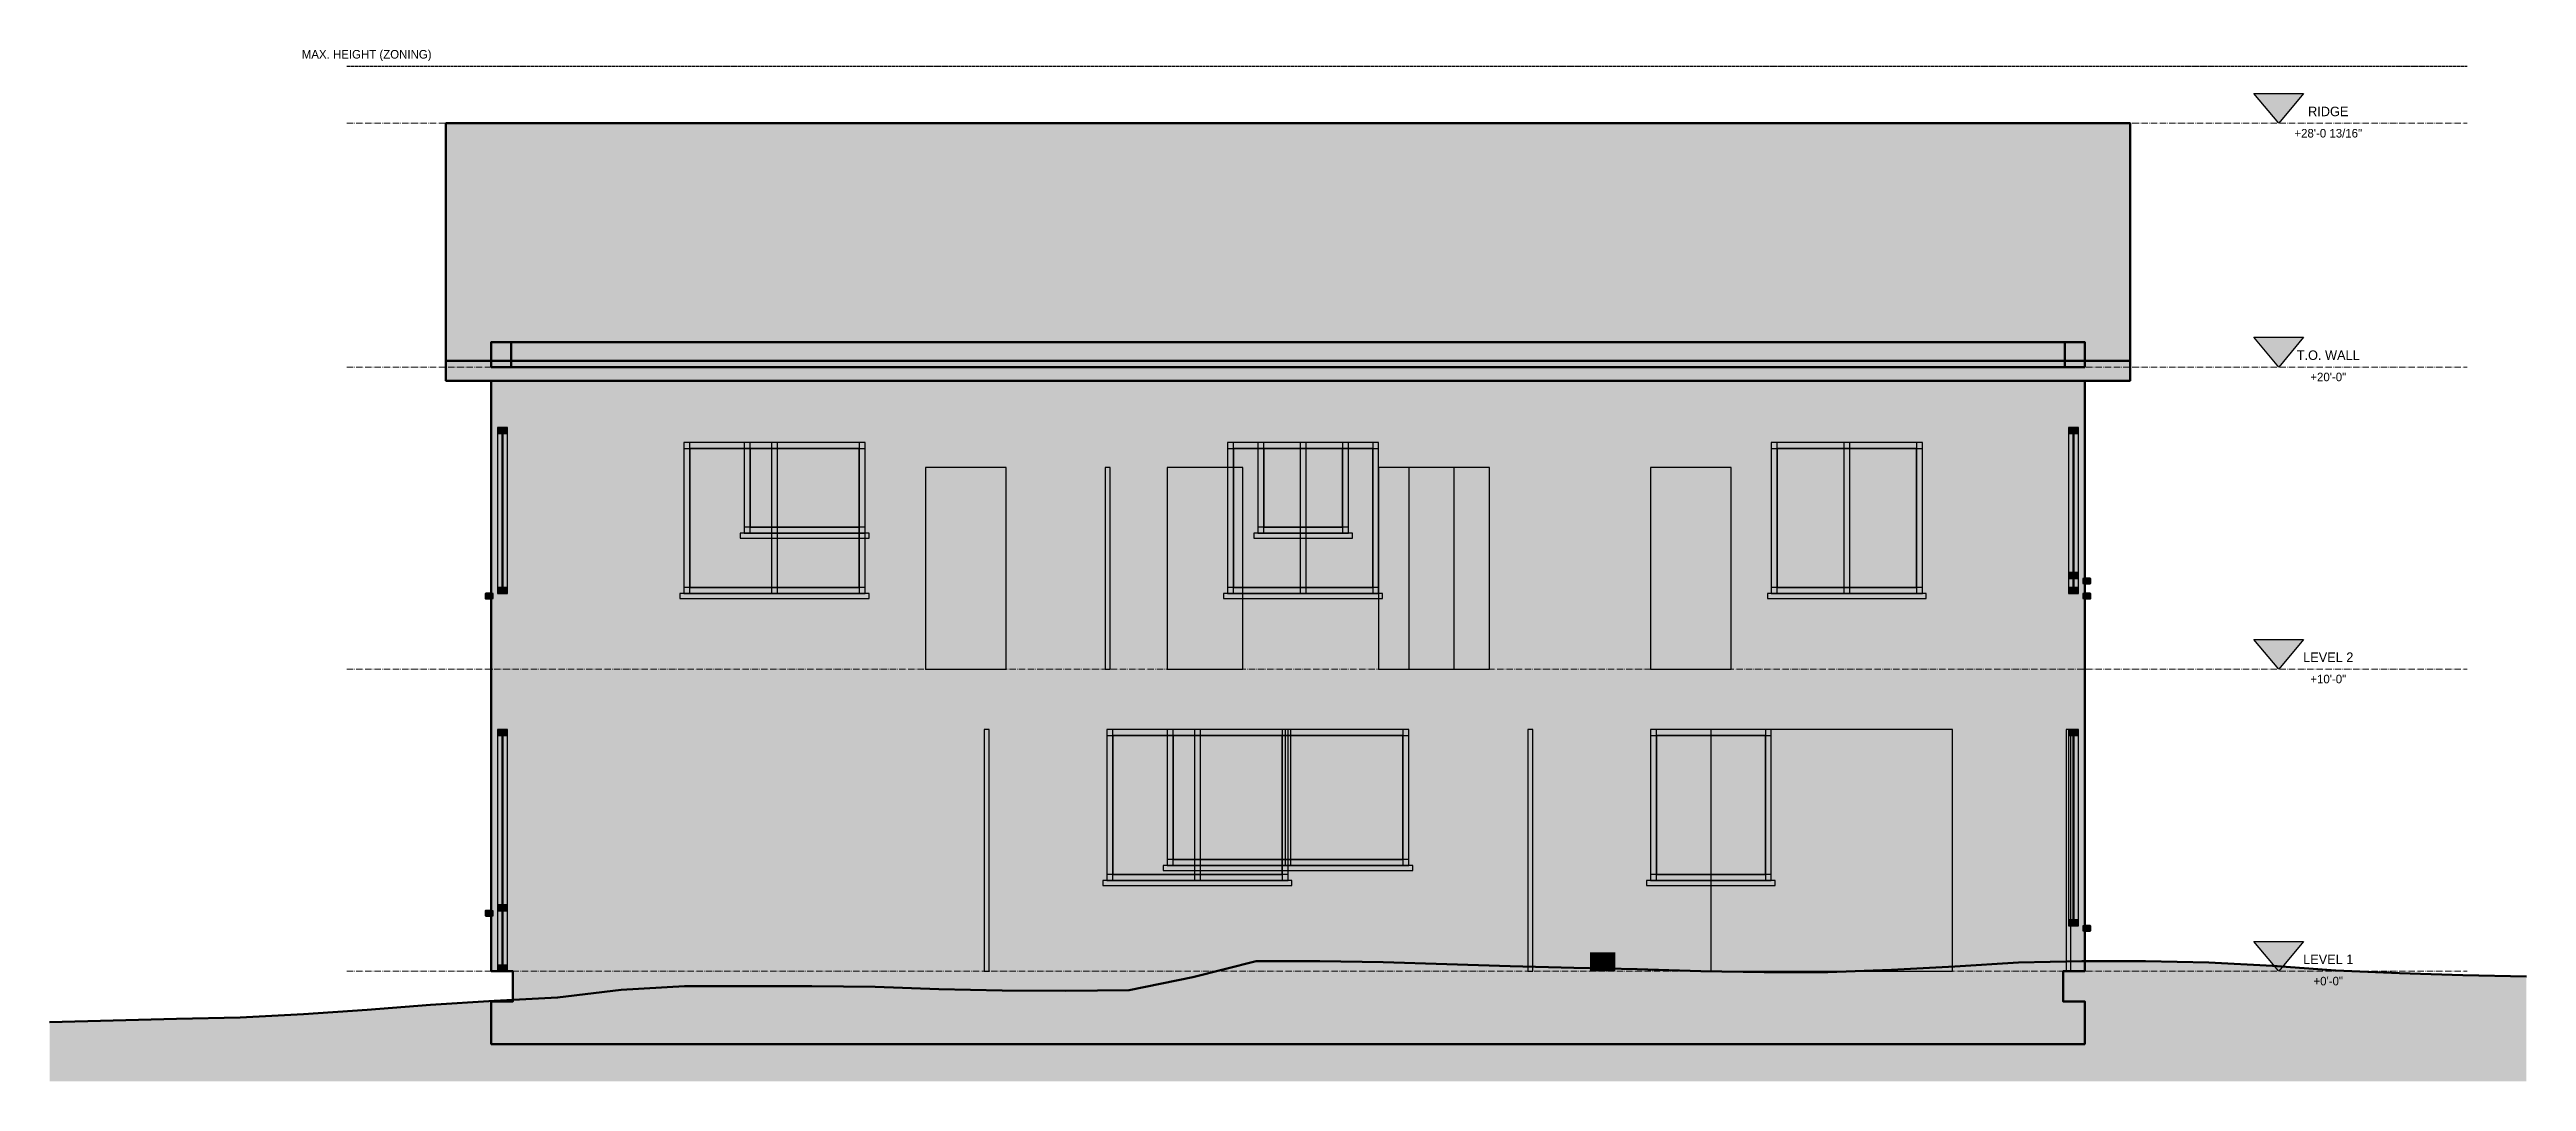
# Model space of a CAD drawing. Header units: inches. Extents: x -492 to 492, y -43 to 367.
import ezdxf
from ezdxf.enums import TextEntityAlignment as Align

# ---------------------------------------------------------------- set-up
doc = ezdxf.new("R2010")
doc.units = ezdxf.units.IN
doc.header["$MEASUREMENT"] = 0
doc.linetypes.add('DASHDOT', pattern=[3.556, 2.54, -0.508, 0, -0.508])
doc.linetypes.add('DASHED', pattern=[1.524, 1.27, -0.254])
for name, color, linetype, lineweight in [('A-ANNO-LEVL', 1, 'DASHDOT', 18), ('A-ANNO-SYMB', 7, 'CONTINUOUS', 25), ('A-ANNO-TEXT', 7, 'CONTINUOUS', 25), ('A-ELEV-FILL', 9, 'CONTINUOUS', 0), ('A-ELEV-OTLN', 7, 'CONTINUOUS', 70), ('A-GLAZ', 4, 'CONTINUOUS', 25), ('A-ROOF', 6, 'CONTINUOUS', 50), ('C-PROP-SBCK', 1, 'DASHED', 25), ('G-GRND', 7, 'CONTINUOUS', 100), ('G-GRND-PATT', 34, 'CONTINUOUS', 0)]:
    doc.layers.add(name, color=color, linetype=linetype, lineweight=lineweight)

msp = doc.modelspace()

# ---------------------------------------------------------------- hatches: boundary and pattern name
at = {"layer": 'A-ANNO-SYMB'}
for points in [[(393.56, 337.29), (383.71, 349.1), (403.4, 349.1)], [(393.56, 240.45), (383.71, 252.27), (403.4, 252.27)], [(393.56, 120.45), (383.71, 132.27), (403.4, 132.27)], [(393.56, 0.45), (383.71, 12.27), (403.4, 12.27)]]:
    msp.add_hatch(color=256, dxfattribs=at).paths.add_polyline_path(points)
at = {"layer": 'A-ELEV-FILL'}
for points in [[(-316.5, 120.45), (-307.5, 120.45), (-307.5, 240.45), (-316.5, 240.45)], [(-316.5, 216.45), (-307.5, 216.45), (-307.5, 240.45), (-316.5, 240.45)], [(-316.5, 120.45), (-307.5, 120.45), (-307.5, 240.45), (-316.5, 240.45)], [(-316.5, 120.45), (-240, 120.45), (-240, 240.45), (-316.5, 240.45)], [(-312, 120.45), (-144, 120.45), (-144, 240.45), (-312, 240.45)], [(-307.5, 120.45), (-216, 120.45), (-216, 240.45), (-307.5, 240.45)], [(-240, 210.45), (-168, 210.45), (-168, 240.45), (-240, 240.45)], [(-216, 210.45), (-168, 210.45), (-168, 240.45), (-216, 240.45)], [(-168, 120.45), (-12, 120.45), (-12, 240.45), (-168, 240.45)], [(-168, 120.45), (-24, 120.45), (-24, 240.45), (-168, 240.45)], [(-144, 200.49), (-111.96, 200.49), (-111.96, 240.45), (-144, 240.45)], [(-111.96, 120.45), (-72, 120.45), (-72, 240.45), (-111.96, 240.45)], [(-74.25, 120.45), (-69.75, 120.45), (-69.75, 240.45), (-74.25, 240.45)], [(-74.25, 200.49), (-69.75, 200.49), (-69.75, 240.45), (-74.25, 240.45)], [(-74.25, 120.45), (-69.75, 120.45), (-69.75, 240.45), (-74.25, 240.45)], [(-72, 120.45), (-48, 120.45), (-48, 240.45), (-72, 240.45)], [(-72, 120.45), (48, 120.45), (48, 240.45), (-72, 240.45)], [(-48, 200.49), (-18, 200.49), (-18, 240.45), (-48, 240.45)], [(-24, 210.45), (36, 210.45), (36, 240.45), (-24, 240.45)], [(-18, 120.45), (36, 120.45), (36, 240.45), (-18, 240.45)], [(-12, 210.45), (24, 210.45), (24, 240.45), (-12, 240.45)], [(24, 120.45), (316.5, 120.45), (316.5, 240.45), (24, 240.45)], [(36, 200.49), (66, 200.49), (66, 240.45), (36, 240.45)], [(36, 120.45), (192, 120.45), (192, 240.45), (36, 240.45)], [(45.75, 120.45), (50.25, 120.45), (50.25, 240.45), (45.75, 240.45)], [(48, 200.49), (80.04, 200.49), (80.04, 240.45), (48, 240.45)], [(66, 120.45), (120, 120.45), (120, 240.45), (66, 240.45)], [(80.04, 120.45), (120, 120.45), (120, 240.45), (80.04, 240.45)], [(117.75, 120.45), (122.25, 120.45), (122.25, 240.45), (117.75, 240.45)], [(120, 120.45), (144, 120.45), (144, 240.45), (120, 240.45)], [(144, 200.49), (176.04, 200.49), (176.04, 240.45), (144, 240.45)], [(176.04, 120.45), (312, 120.45), (312, 240.45), (176.04, 240.45)], [(192, 210.45), (252, 210.45), (252, 240.45), (192, 240.45)], [(252, 120.45), (307.5, 120.45), (307.5, 240.45), (252, 240.45)], [(307.5, 120.45), (316.5, 120.45), (316.5, 240.45), (307.5, 240.45)], [(307.5, 216.45), (316.5, 216.45), (316.5, 240.45), (307.5, 240.45)], [(307.5, 120.45), (316.5, 120.45), (316.5, 240.45), (307.5, 240.45)], [(307.5, 216.45), (316.5, 216.45), (316.5, 240.45), (307.5, 240.45)], [(307.5, 120.45), (316.5, 120.45), (316.5, 240.45), (307.5, 240.45)], [(-216, 120.45), (-168, 120.45), (-168, 174.45), (-216, 174.45)], [(-12, 120.45), (24, 120.45), (24, 174.45), (-12, 174.45)], [(-316.5, 120.45), (-307.5, 120.45), (-307.5, 150.45), (-316.5, 150.45)], [(-240, 120.45), (-168, 120.45), (-168, 150.45), (-240, 150.45)], [(-24, 120.45), (36, 120.45), (36, 150.45), (-24, 150.45)], [(192, 120.45), (252, 120.45), (252, 150.45), (192, 150.45)], [(307.5, 120.45), (316.5, 120.45), (316.5, 156.45), (307.5, 156.45)], [(307.5, 120.45), (316.5, 120.45), (316.5, 150.45), (307.5, 150.45)], [(-316.5, 0.45), (-307.5, 0.45), (-307.5, 120.45), (-316.5, 120.45)], [(-316.5, 96.45), (-307.5, 96.45), (-307.5, 120.45), (-316.5, 120.45)], [(-316.5, 0.45), (-307.5, 0.45), (-307.5, 120.45), (-316.5, 120.45)], [(-316.5, 96.45), (-307.5, 96.45), (-307.5, 120.45), (-316.5, 120.45)], [(-316.5, 0.45), (-307.5, 0.45), (-307.5, 120.45), (-316.5, 120.45)], [(-316.5, 0.45), (-72, 0.45), (-72, 120.45), (-316.5, 120.45)], [(-307.89, 108.45), (118.03, 108.45), (118.03, 120.45), (-307.89, 120.45)], [(-307.5, 0.45), (-48, 0.45), (-48, 120.45), (-307.5, 120.45)], [(-122.25, 0.45), (-117.75, 0.45), (-117.75, 120.45), (-122.25, 120.45)], [(-122.25, 96.45), (-117.75, 96.45), (-117.75, 120.45), (-122.25, 120.45)], [(-122.25, 0.45), (-117.75, 0.45), (-117.75, 120.45), (-122.25, 120.45)], [(-72, 96.45), (0, 96.45), (0, 120.45), (-72, 120.45)], [(-48, 96.45), (48, 96.45), (48, 120.45), (-48, 120.45)], [(0, 0.45), (144, 0.45), (144, 120.45), (0, 120.45)], [(48, 0.45), (316.5, 0.45), (316.5, 120.45), (48, 120.45)], [(93.75, 0.45), (98.25, 0.45), (98.25, 120.45), (93.75, 120.45)], [(93.75, 96.45), (98.25, 96.45), (98.25, 120.45), (93.75, 120.45)], [(93.75, 0.45), (98.25, 0.45), (98.25, 120.45), (93.75, 120.45)], [(93.75, 96.45), (98.25, 96.45), (98.25, 120.45), (93.75, 120.45)], [(93.75, 0.45), (98.25, 0.45), (98.25, 120.45), (93.75, 120.45)], [(96, 0.45), (168, 0.45), (168, 120.45), (96, 120.45)], [(118.03, 108.45), (271.96, 108.45), (271.96, 120.45), (118.03, 120.45)], [(144, 96.45), (192, 96.45), (192, 120.45), (144, 120.45)], [(168, 96.45), (264, 96.45), (264, 120.45), (168, 120.45)], [(192, 0.45), (307.5, 0.45), (307.5, 120.45), (192, 120.45)], [(264, 0.45), (312, 0.45), (312, 120.45), (264, 120.45)], [(271.96, 108.45), (307.89, 108.45), (307.89, 120.45), (271.96, 120.45)], [(307.5, 0.45), (316.5, 0.45), (316.5, 120.45), (307.5, 120.45)], [(307.5, 96.45), (316.5, 96.45), (316.5, 120.45), (307.5, 120.45)], [(307.5, 0.45), (316.5, 0.45), (316.5, 120.45), (307.5, 120.45)], [(307.5, 96.45), (316.5, 96.45), (316.5, 120.45), (307.5, 120.45)], [(307.5, 0.45), (316.5, 0.45), (316.5, 120.45), (307.5, 120.45)], [(259.99, 0.45), (269.99, 0.45), (269.99, 112.95), (259.99, 112.95)], [(249.99, 0.45), (259.99, 0.45), (259.99, 105.45), (249.99, 105.45)], [(230, 0.45), (240, 0.45), (240, 90.45), (230, 90.45)], [(240, 0.45), (249.99, 0.45), (249.99, 97.95), (240, 97.95)], [(220, 0.45), (230, 0.45), (230, 82.95), (220, 82.95)], [(210, 0.45), (220, 0.45), (220, 75.45), (210, 75.45)], [(190, 0.45), (200, 0.45), (200, 60.45), (190, 60.45)], [(200, 0.45), (210, 0.45), (210, 67.95), (200, 67.95)], [(180, 0.45), (190, 0.45), (190, 52.95), (180, 52.95)], [(-48, 0.45), (48, 0.45), (48, 42.45), (-48, 42.45)], [(170, 0.45), (180, 0.45), (180, 45.45), (170, 45.45)], [(-72, 0.45), (0, 0.45), (0, 36.45), (-72, 36.45)], [(144, 0.45), (192, 0.45), (192, 36.45), (144, 36.45)], [(150, 0.45), (160, 0.45), (160, 30.45), (150, 30.45)], [(160, 0.45), (170, 0.45), (170, 37.95), (160, 37.95)], [(-316.5, 0.45), (-307.5, 0.45), (-307.5, 24.45), (-316.5, 24.45)], [(140, 0.45), (150, 0.45), (150, 22.95), (140, 22.95)], [(130, 0.45), (140, 0.45), (140, 15.45), (130, 15.45)], [(307.5, 0.45), (316.5, 0.45), (316.5, 18.45), (307.5, 18.45)], [(-307.89, -11.55), (307.89, -11.55), (307.89, 0.45), (-307.89, 0.45)], [(120, 0.45), (130, 0.45), (130, 7.95), (120, 7.95)], [(-316.5, -28.52), (316.5, -28.52), (316.5, -11.55), (-316.5, -11.55)]]:
    msp.add_hatch(color=256, dxfattribs=at).paths.add_polyline_path(points)
at = {"layer": 'A-GLAZ'}
for points in [[(-313.97, 150.45), (-310.03, 150.45), (-310.03, 216.45), (-313.97, 216.45)], [(-313.97, 150.45), (-310.03, 150.45), (-310.03, 216.45), (-313.97, 216.45)], [(-313.97, 214.09), (-310.03, 214.09), (-310.03, 216.45), (-313.97, 216.45)], [(-313.97, 150.45), (-310.03, 150.45), (-310.03, 216.45), (-313.97, 216.45)], [(-312.24, 152.82), (-311.76, 152.82), (-311.76, 214.09), (-312.24, 214.09)], [(-240, 208.09), (-168, 208.09), (-168, 210.45), (-240, 210.45)], [(-240, 150.45), (-237.64, 150.45), (-237.64, 210.45), (-240, 210.45)], [(-237.64, 152.82), (-170.36, 152.82), (-170.36, 208.09), (-237.64, 208.09)], [(-216, 208.09), (-168, 208.09), (-168, 210.45), (-216, 210.45)], [(-216, 174.45), (-213.64, 174.45), (-213.64, 210.45), (-216, 210.45)], [(-213.64, 176.82), (-170.36, 176.82), (-170.36, 208.09), (-213.64, 208.09)], [(-205.18, 150.45), (-202.82, 150.45), (-202.82, 210.45), (-205.18, 210.45)], [(-170.36, 174.45), (-168, 174.45), (-168, 210.45), (-170.36, 210.45)], [(-170.36, 150.45), (-168, 150.45), (-168, 210.45), (-170.36, 210.45)], [(-24, 208.09), (36, 208.09), (36, 210.45), (-24, 210.45)], [(-24, 150.45), (-21.64, 150.45), (-21.64, 210.45), (-24, 210.45)], [(-21.64, 152.82), (33.64, 152.82), (33.64, 208.09), (-21.64, 208.09)], [(-12, 208.09), (24, 208.09), (24, 210.45), (-12, 210.45)], [(-12, 174.45), (-9.64, 174.45), (-9.64, 210.45), (-12, 210.45)], [(-9.64, 176.82), (21.64, 176.82), (21.64, 208.09), (-9.64, 208.09)], [(4.82, 150.45), (7.18, 150.45), (7.18, 210.45), (4.82, 210.45)], [(21.64, 174.45), (24, 174.45), (24, 210.45), (21.64, 210.45)], [(33.64, 150.45), (36, 150.45), (36, 210.45), (33.64, 210.45)], [(192, 208.09), (252, 208.09), (252, 210.45), (192, 210.45)], [(192, 150.45), (194.36, 150.45), (194.36, 210.45), (192, 210.45)], [(194.36, 152.82), (249.64, 152.82), (249.64, 208.09), (194.36, 208.09)], [(220.82, 150.45), (223.18, 150.45), (223.18, 210.45), (220.82, 210.45)], [(249.64, 150.45), (252, 150.45), (252, 210.45), (249.64, 210.45)], [(310.03, 156.45), (313.97, 156.45), (313.97, 216.45), (310.03, 216.45)], [(310.03, 156.45), (313.97, 156.45), (313.97, 216.45), (310.03, 216.45)], [(310.03, 214.09), (313.97, 214.09), (313.97, 216.45), (310.03, 216.45)], [(310.03, 156.45), (313.97, 156.45), (313.97, 216.45), (310.03, 216.45)], [(310.03, 150.45), (313.97, 150.45), (313.97, 216.45), (310.03, 216.45)], [(310.03, 150.45), (313.97, 150.45), (313.97, 216.45), (310.03, 216.45)], [(310.03, 214.09), (313.97, 214.09), (313.97, 216.45), (310.03, 216.45)], [(310.03, 150.45), (313.97, 150.45), (313.97, 216.45), (310.03, 216.45)], [(311.76, 158.82), (312.24, 158.82), (312.24, 214.09), (311.76, 214.09)], [(311.76, 152.82), (312.24, 152.82), (312.24, 214.09), (311.76, 214.09)], [(-144, 120.45), (-111.96, 120.45), (-111.96, 200.49), (-144, 200.49)], [(-72.68, 120.45), (-70.71, 120.45), (-70.71, 200.49), (-72.68, 200.49)], [(-48, 120.45), (-18, 120.45), (-18, 200.49), (-48, 200.49)], [(36, 120.45), (66, 120.45), (66, 200.49), (36, 200.49)], [(48, 120.45), (80.04, 120.45), (80.04, 200.49), (48, 200.49)], [(144, 120.45), (176.04, 120.45), (176.04, 200.49), (144, 200.49)], [(-217.57, 172.49), (-166.43, 172.49), (-166.43, 174.45), (-217.57, 174.45)], [(-216, 174.45), (-168, 174.45), (-168, 176.82), (-216, 176.82)], [(-13.57, 172.49), (25.57, 172.49), (25.57, 174.45), (-13.57, 174.45)], [(-12, 174.45), (24, 174.45), (24, 176.82), (-12, 176.82)], [(310.03, 156.45), (313.97, 156.45), (313.97, 158.82), (310.03, 158.82)], [(-318.67, 148.49), (-315.71, 148.49), (-315.71, 150.45), (-318.67, 150.45)], [(-313.97, 150.45), (-310.03, 150.45), (-310.03, 152.82), (-313.97, 152.82)], [(-241.57, 148.49), (-166.43, 148.49), (-166.43, 150.45), (-241.57, 150.45)], [(-240, 150.45), (-168, 150.45), (-168, 152.82), (-240, 152.82)], [(-25.57, 148.49), (37.57, 148.49), (37.57, 150.45), (-25.57, 150.45)], [(-24, 150.45), (36, 150.45), (36, 152.82), (-24, 152.82)], [(190.43, 148.49), (253.57, 148.49), (253.57, 150.45), (190.43, 150.45)], [(192, 150.45), (252, 150.45), (252, 152.82), (192, 152.82)], [(310.03, 150.45), (313.97, 150.45), (313.97, 152.82), (310.03, 152.82)], [(315.71, 154.49), (318.67, 154.49), (318.67, 156.45), (315.71, 156.45)], [(315.71, 148.49), (318.67, 148.49), (318.67, 150.45), (315.71, 150.45)], [(-313.97, 0.45), (-310.03, 0.45), (-310.03, 96.45), (-313.97, 96.45)], [(-313.97, 0.45), (-310.03, 0.45), (-310.03, 96.45), (-313.97, 96.45)], [(-313.97, 0.45), (-310.03, 0.45), (-310.03, 96.45), (-313.97, 96.45)], [(-313.97, 94.09), (-310.03, 94.09), (-310.03, 96.45), (-313.97, 96.45)], [(-313.97, 0.45), (-310.03, 0.45), (-310.03, 96.45), (-313.97, 96.45)], [(-313.97, 24.45), (-310.03, 24.45), (-310.03, 96.45), (-313.97, 96.45)], [(-313.97, 24.45), (-310.03, 24.45), (-310.03, 96.45), (-313.97, 96.45)], [(-313.97, 94.09), (-310.03, 94.09), (-310.03, 96.45), (-313.97, 96.45)], [(-313.97, 24.45), (-310.03, 24.45), (-310.03, 96.45), (-313.97, 96.45)], [(-312.24, 2.82), (-311.76, 2.82), (-311.76, 94.09), (-312.24, 94.09)], [(-312.24, 26.82), (-311.76, 26.82), (-311.76, 94.09), (-312.24, 94.09)], [(-120.68, 0.45), (-118.71, 0.45), (-118.71, 96.45), (-120.68, 96.45)], [(-72, 94.09), (0, 94.09), (0, 96.45), (-72, 96.45)], [(-72, 36.45), (-69.64, 36.45), (-69.64, 96.45), (-72, 96.45)], [(-69.64, 38.82), (-2.36, 38.82), (-2.36, 94.09), (-69.64, 94.09)], [(-48, 94.09), (48, 94.09), (48, 96.45), (-48, 96.45)], [(-48, 42.45), (-45.64, 42.45), (-45.64, 96.45), (-48, 96.45)], [(-45.64, 44.82), (45.64, 44.82), (45.64, 94.09), (-45.64, 94.09)], [(-37.18, 36.45), (-34.82, 36.45), (-34.82, 96.45), (-37.18, 96.45)], [(-2.36, 36.45), (0, 36.45), (0, 96.45), (-2.36, 96.45)], [(-1.18, 42.45), (1.18, 42.45), (1.18, 96.45), (-1.18, 96.45)], [(45.64, 42.45), (48, 42.45), (48, 96.45), (45.64, 96.45)], [(95.32, 0.45), (97.29, 0.45), (97.29, 96.45), (95.32, 96.45)], [(95.32, 0.45), (97.29, 0.45), (97.29, 96.45), (95.32, 96.45)], [(144, 94.09), (192, 94.09), (192, 96.45), (144, 96.45)], [(144, 36.45), (146.36, 36.45), (146.36, 96.45), (144, 96.45)], [(146.36, 38.82), (189.64, 38.82), (189.64, 94.09), (146.36, 94.09)], [(168, 0.45), (264, 0.45), (264, 96.45), (168, 96.45)], [(189.64, 36.45), (192, 36.45), (192, 96.45), (189.64, 96.45)], [(309.07, 0.45), (311.04, 0.45), (311.04, 96.45), (309.07, 96.45)], [(310.03, 18.45), (313.97, 18.45), (313.97, 96.45), (310.03, 96.45)], [(310.03, 18.45), (313.97, 18.45), (313.97, 96.45), (310.03, 96.45)], [(310.03, 18.45), (313.97, 18.45), (313.97, 96.45), (310.03, 96.45)], [(310.03, 94.09), (313.97, 94.09), (313.97, 96.45), (310.03, 96.45)], [(310.03, 18.45), (313.97, 18.45), (313.97, 96.45), (310.03, 96.45)], [(311.76, 20.82), (312.24, 20.82), (312.24, 94.09), (311.76, 94.09)], [(-49.57, 40.49), (49.57, 40.49), (49.57, 42.45), (-49.57, 42.45)], [(-48, 42.45), (48, 42.45), (48, 44.82), (-48, 44.82)], [(-73.57, 34.49), (1.57, 34.49), (1.57, 36.45), (-73.57, 36.45)], [(-72, 36.45), (0, 36.45), (0, 38.82), (-72, 38.82)], [(142.43, 34.49), (193.57, 34.49), (193.57, 36.45), (142.43, 36.45)], [(144, 36.45), (192, 36.45), (192, 38.82), (144, 38.82)], [(-318.67, 22.49), (-315.71, 22.49), (-315.71, 24.45), (-318.67, 24.45)], [(-313.97, 24.45), (-310.03, 24.45), (-310.03, 26.82), (-313.97, 26.82)], [(310.03, 18.45), (313.97, 18.45), (313.97, 20.82), (310.03, 20.82)], [(315.71, 16.49), (318.67, 16.49), (318.67, 18.45), (315.71, 18.45)], [(-313.97, 0.45), (-310.03, 0.45), (-310.03, 2.82), (-313.97, 2.82)]]:
    msp.add_hatch(color=256, dxfattribs=at).paths.add_polyline_path(points)
at = {"layer": 'A-ROOF'}
for points in [[(-334.5, 242.91), (334.5, 242.91), (334.5, 337.29), (-334.5, 337.29)], [(-316.5, 240.45), (316.5, 240.45), (316.5, 250.41), (-316.5, 250.41)], [(-308.63, 240.45), (308.63, 240.45), (308.63, 250.41), (-308.63, 250.41)], [(-334.5, 235.04), (334.5, 235.04), (334.5, 242.91), (-334.5, 242.91)], [(-334.5, 235.04), (334.5, 235.04), (334.5, 242.91), (-334.5, 242.91)]]:
    msp.add_hatch(color=256, dxfattribs=at).paths.add_polyline_path(points)
at = {"layer": 'G-GRND-PATT'}
msp.add_hatch(color=256, dxfattribs=at).paths.add_polyline_path([(-491.98, -19.75), (-466.75, -19.12), (-441.52, -18.47), (-416.29, -17.97), (-391.06, -16.61), (-365.83, -14.89), (-340.6, -12.92), (-315.37, -11.39), (-290.14, -10.03), (-264.91, -7), (-239.68, -5.47), (-214.45, -5.47), (-189.22, -5.47), (-163.99, -5.82), (-138.76, -6.76), (-113.53, -7.22), (-88.3, -7.39), (-63.07, -7.04), (-37.84, -1.9), (-12.61, 4.41), (12.61, 4.41), (37.84, 3.98), (63.07, 3.22), (88.3, 2.46), (113.53, 1.79), (138.76, 1.21), (163.99, 0.49), (189.22, 0), (214.45, 0), (239.68, 0.95), (264.91, 2.26), (290.14, 3.85), (315.37, 4.41), (340.6, 4.37), (365.83, 3.86), (391.06, 2.62), (416.29, 0.73), (441.52, -0.28), (466.75, -1.08), (491.98, -1.61), (491.98, -43.37), (-491.98, -43.37), (-491.98, -19.75)])

# ---------------------------------------------------------------- linework, layer by layer
at = {"layer": 'A-ANNO-LEVL'}
for points in [[(-373.87, 337.29), (468.36, 337.29)], [(-373.87, 240.45), (468.36, 240.45)], [(-373.87, 120.45), (468.36, 120.45)], [(-373.87, 0.45), (468.36, 0.45)]]:
    msp.add_lwpolyline(points, dxfattribs=at)
at = {"layer": 'A-ANNO-SYMB'}
for points in [[(393.56, 337.29), (383.71, 349.1), (403.4, 349.1)], [(393.56, 240.45), (383.71, 252.27), (403.4, 252.27)], [(393.56, 120.45), (383.71, 132.27), (403.4, 132.27)], [(393.56, 0.45), (383.71, 12.27), (403.4, 12.27)]]:
    msp.add_lwpolyline(points, close=True, dxfattribs=at)
at = {"layer": 'A-ELEV-OTLN'}
msp.add_lwpolyline([(-316.5, 96.45), (-316.5, 120.45), (-316.5, 148.49), (-318.67, 148.49), (-318.67, 150.45), (-316.5, 150.45), (-316.5, 216.45), (-316.5, 235.04), (-334.5, 235.04), (-334.5, 242.91), (-334.5, 337.29), (334.5, 337.29), (334.5, 242.91), (334.5, 235.04), (316.5, 235.04), (316.5, 216.45), (316.5, 156.45), (318.67, 156.45), (318.67, 154.49), (316.5, 154.49), (316.5, 150.45), (318.67, 150.45), (318.67, 148.49), (316.5, 148.49), (316.5, 120.45), (316.5, 96.45), (316.5, 18.45), (318.67, 18.45), (318.67, 16.49), (316.5, 16.49), (316.5, 0.45), (312, 0.45), (311.04, 0.45), (309.07, 0.45), (307.89, 0.45), (307.89, -11.55), (316.5, -11.55), (316.5, -28.52), (-316.5, -28.52), (-316.5, -11.55), (-307.89, -11.55), (-307.89, 0.45), (-310.03, 0.45), (-313.97, 0.45), (-316.5, 0.45), (-316.5, 22.49), (-318.67, 22.49), (-318.67, 24.45), (-316.5, 24.45), (-316.5, 96.45)], close=True, dxfattribs=at)
at = {"layer": 'A-GLAZ'}
for points in [[(-313.97, 150.45), (-310.03, 150.45), (-310.03, 216.45), (-313.97, 216.45)], [(-313.97, 150.45), (-310.03, 150.45), (-310.03, 216.45), (-313.97, 216.45)], [(-313.97, 214.09), (-310.03, 214.09), (-310.03, 216.45), (-313.97, 216.45)], [(-313.97, 150.45), (-310.03, 150.45), (-310.03, 216.45), (-313.97, 216.45)], [(-312.24, 152.82), (-311.76, 152.82), (-311.76, 214.09), (-312.24, 214.09)], [(-240, 208.09), (-168, 208.09), (-168, 210.45), (-240, 210.45)], [(-240, 150.45), (-237.64, 150.45), (-237.64, 210.45), (-240, 210.45)], [(-237.64, 152.82), (-170.36, 152.82), (-170.36, 208.09), (-237.64, 208.09)], [(-216, 208.09), (-168, 208.09), (-168, 210.45), (-216, 210.45)], [(-216, 174.45), (-213.64, 174.45), (-213.64, 210.45), (-216, 210.45)], [(-213.64, 176.82), (-170.36, 176.82), (-170.36, 208.09), (-213.64, 208.09)], [(-205.18, 150.45), (-202.82, 150.45), (-202.82, 210.45), (-205.18, 210.45)], [(-170.36, 174.45), (-168, 174.45), (-168, 210.45), (-170.36, 210.45)], [(-170.36, 150.45), (-168, 150.45), (-168, 210.45), (-170.36, 210.45)], [(-24, 208.09), (36, 208.09), (36, 210.45), (-24, 210.45)], [(-24, 150.45), (-21.64, 150.45), (-21.64, 210.45), (-24, 210.45)], [(-21.64, 152.82), (33.64, 152.82), (33.64, 208.09), (-21.64, 208.09)], [(-12, 208.09), (24, 208.09), (24, 210.45), (-12, 210.45)], [(-12, 174.45), (-9.64, 174.45), (-9.64, 210.45), (-12, 210.45)], [(-9.64, 176.82), (21.64, 176.82), (21.64, 208.09), (-9.64, 208.09)], [(4.82, 150.45), (7.18, 150.45), (7.18, 210.45), (4.82, 210.45)], [(21.64, 174.45), (24, 174.45), (24, 210.45), (21.64, 210.45)], [(33.64, 150.45), (36, 150.45), (36, 210.45), (33.64, 210.45)], [(192, 208.09), (252, 208.09), (252, 210.45), (192, 210.45)], [(192, 150.45), (194.36, 150.45), (194.36, 210.45), (192, 210.45)], [(194.36, 152.82), (249.64, 152.82), (249.64, 208.09), (194.36, 208.09)], [(220.82, 150.45), (223.18, 150.45), (223.18, 210.45), (220.82, 210.45)], [(249.64, 150.45), (252, 150.45), (252, 210.45), (249.64, 210.45)], [(310.03, 156.45), (313.97, 156.45), (313.97, 216.45), (310.03, 216.45)], [(310.03, 156.45), (313.97, 156.45), (313.97, 216.45), (310.03, 216.45)], [(310.03, 214.09), (313.97, 214.09), (313.97, 216.45), (310.03, 216.45)], [(310.03, 156.45), (313.97, 156.45), (313.97, 216.45), (310.03, 216.45)], [(310.03, 150.45), (313.97, 150.45), (313.97, 216.45), (310.03, 216.45)], [(310.03, 150.45), (313.97, 150.45), (313.97, 216.45), (310.03, 216.45)], [(310.03, 214.09), (313.97, 214.09), (313.97, 216.45), (310.03, 216.45)], [(310.03, 150.45), (313.97, 150.45), (313.97, 216.45), (310.03, 216.45)], [(311.76, 158.82), (312.24, 158.82), (312.24, 214.09), (311.76, 214.09)], [(311.76, 152.82), (312.24, 152.82), (312.24, 214.09), (311.76, 214.09)], [(-144, 120.45), (-111.96, 120.45), (-111.96, 200.49), (-144, 200.49)], [(-72.68, 120.45), (-70.71, 120.45), (-70.71, 200.49), (-72.68, 200.49)], [(-48, 120.45), (-18, 120.45), (-18, 200.49), (-48, 200.49)], [(36, 120.45), (66, 120.45), (66, 200.49), (36, 200.49)], [(48, 120.45), (80.04, 120.45), (80.04, 200.49), (48, 200.49)], [(144, 120.45), (176.04, 120.45), (176.04, 200.49), (144, 200.49)], [(-217.57, 172.49), (-166.43, 172.49), (-166.43, 174.45), (-217.57, 174.45)], [(-216, 174.45), (-168, 174.45), (-168, 176.82), (-216, 176.82)], [(-13.57, 172.49), (25.57, 172.49), (25.57, 174.45), (-13.57, 174.45)], [(-12, 174.45), (24, 174.45), (24, 176.82), (-12, 176.82)], [(310.03, 156.45), (313.97, 156.45), (313.97, 158.82), (310.03, 158.82)], [(-318.67, 148.49), (-315.71, 148.49), (-315.71, 150.45), (-318.67, 150.45)], [(-313.97, 150.45), (-310.03, 150.45), (-310.03, 152.82), (-313.97, 152.82)], [(-241.57, 148.49), (-166.43, 148.49), (-166.43, 150.45), (-241.57, 150.45)], [(-240, 150.45), (-168, 150.45), (-168, 152.82), (-240, 152.82)], [(-25.57, 148.49), (37.57, 148.49), (37.57, 150.45), (-25.57, 150.45)], [(-24, 150.45), (36, 150.45), (36, 152.82), (-24, 152.82)], [(190.43, 148.49), (253.57, 148.49), (253.57, 150.45), (190.43, 150.45)], [(192, 150.45), (252, 150.45), (252, 152.82), (192, 152.82)], [(310.03, 150.45), (313.97, 150.45), (313.97, 152.82), (310.03, 152.82)], [(315.71, 154.49), (318.67, 154.49), (318.67, 156.45), (315.71, 156.45)], [(315.71, 148.49), (318.67, 148.49), (318.67, 150.45), (315.71, 150.45)], [(-313.97, 0.45), (-310.03, 0.45), (-310.03, 96.45), (-313.97, 96.45)], [(-313.97, 0.45), (-310.03, 0.45), (-310.03, 96.45), (-313.97, 96.45)], [(-313.97, 0.45), (-310.03, 0.45), (-310.03, 96.45), (-313.97, 96.45)], [(-313.97, 94.09), (-310.03, 94.09), (-310.03, 96.45), (-313.97, 96.45)], [(-313.97, 0.45), (-310.03, 0.45), (-310.03, 96.45), (-313.97, 96.45)], [(-313.97, 24.45), (-310.03, 24.45), (-310.03, 96.45), (-313.97, 96.45)], [(-313.97, 24.45), (-310.03, 24.45), (-310.03, 96.45), (-313.97, 96.45)], [(-313.97, 94.09), (-310.03, 94.09), (-310.03, 96.45), (-313.97, 96.45)], [(-313.97, 24.45), (-310.03, 24.45), (-310.03, 96.45), (-313.97, 96.45)], [(-312.24, 2.82), (-311.76, 2.82), (-311.76, 94.09), (-312.24, 94.09)], [(-312.24, 26.82), (-311.76, 26.82), (-311.76, 94.09), (-312.24, 94.09)], [(-120.68, 0.45), (-118.71, 0.45), (-118.71, 96.45), (-120.68, 96.45)], [(-72, 94.09), (0, 94.09), (0, 96.45), (-72, 96.45)], [(-72, 36.45), (-69.64, 36.45), (-69.64, 96.45), (-72, 96.45)], [(-69.64, 38.82), (-2.36, 38.82), (-2.36, 94.09), (-69.64, 94.09)], [(-48, 94.09), (48, 94.09), (48, 96.45), (-48, 96.45)], [(-48, 42.45), (-45.64, 42.45), (-45.64, 96.45), (-48, 96.45)], [(-45.64, 44.82), (45.64, 44.82), (45.64, 94.09), (-45.64, 94.09)], [(-37.18, 36.45), (-34.82, 36.45), (-34.82, 96.45), (-37.18, 96.45)], [(-2.36, 36.45), (0, 36.45), (0, 96.45), (-2.36, 96.45)], [(-1.18, 42.45), (1.18, 42.45), (1.18, 96.45), (-1.18, 96.45)], [(45.64, 42.45), (48, 42.45), (48, 96.45), (45.64, 96.45)], [(95.32, 0.45), (97.29, 0.45), (97.29, 96.45), (95.32, 96.45)], [(95.32, 0.45), (97.29, 0.45), (97.29, 96.45), (95.32, 96.45)], [(144, 94.09), (192, 94.09), (192, 96.45), (144, 96.45)], [(144, 36.45), (146.36, 36.45), (146.36, 96.45), (144, 96.45)], [(146.36, 38.82), (189.64, 38.82), (189.64, 94.09), (146.36, 94.09)], [(168, 0.45), (264, 0.45), (264, 96.45), (168, 96.45)], [(189.64, 36.45), (192, 36.45), (192, 96.45), (189.64, 96.45)], [(309.07, 0.45), (311.04, 0.45), (311.04, 96.45), (309.07, 96.45)], [(310.03, 18.45), (313.97, 18.45), (313.97, 96.45), (310.03, 96.45)], [(310.03, 18.45), (313.97, 18.45), (313.97, 96.45), (310.03, 96.45)], [(310.03, 18.45), (313.97, 18.45), (313.97, 96.45), (310.03, 96.45)], [(310.03, 94.09), (313.97, 94.09), (313.97, 96.45), (310.03, 96.45)], [(310.03, 18.45), (313.97, 18.45), (313.97, 96.45), (310.03, 96.45)], [(311.76, 20.82), (312.24, 20.82), (312.24, 94.09), (311.76, 94.09)], [(-49.57, 40.49), (49.57, 40.49), (49.57, 42.45), (-49.57, 42.45)], [(-48, 42.45), (48, 42.45), (48, 44.82), (-48, 44.82)], [(-73.57, 34.49), (1.57, 34.49), (1.57, 36.45), (-73.57, 36.45)], [(-72, 36.45), (0, 36.45), (0, 38.82), (-72, 38.82)], [(142.43, 34.49), (193.57, 34.49), (193.57, 36.45), (142.43, 36.45)], [(144, 36.45), (192, 36.45), (192, 38.82), (144, 38.82)], [(-318.67, 22.49), (-315.71, 22.49), (-315.71, 24.45), (-318.67, 24.45)], [(-313.97, 24.45), (-310.03, 24.45), (-310.03, 26.82), (-313.97, 26.82)], [(310.03, 18.45), (313.97, 18.45), (313.97, 20.82), (310.03, 20.82)], [(315.71, 16.49), (318.67, 16.49), (318.67, 18.45), (315.71, 18.45)], [(-313.97, 0.45), (-310.03, 0.45), (-310.03, 2.82), (-313.97, 2.82)]]:
    msp.add_lwpolyline(points, close=True, dxfattribs=at)
at = {"layer": 'A-ROOF'}
for points in [[(-334.5, 242.91), (334.5, 242.91), (334.5, 337.29), (-334.5, 337.29)], [(-316.5, 240.45), (316.5, 240.45), (316.5, 250.41), (-316.5, 250.41)], [(-308.63, 240.45), (308.63, 240.45), (308.63, 250.41), (-308.63, 250.41)], [(-334.5, 235.04), (334.5, 235.04), (334.5, 242.91), (-334.5, 242.91)], [(-334.5, 235.04), (334.5, 235.04), (334.5, 242.91), (-334.5, 242.91)]]:
    msp.add_lwpolyline(points, close=True, dxfattribs=at)
at = {"layer": 'C-PROP-SBCK'}
msp.add_lwpolyline([(-373.87, 360), (468.36, 360)], dxfattribs=at)
at = {"layer": 'G-GRND'}
msp.add_lwpolyline([(-491.98, -19.75), (-466.75, -19.12), (-441.52, -18.47), (-416.29, -17.97), (-391.06, -16.61), (-365.83, -14.89), (-340.6, -12.92), (-315.37, -11.39), (-290.14, -10.03), (-264.91, -7), (-239.68, -5.47), (-214.45, -5.47), (-189.22, -5.47), (-163.99, -5.82), (-138.76, -6.76), (-113.53, -7.22), (-88.3, -7.39), (-63.07, -7.04), (-37.84, -1.9), (-12.61, 4.41), (12.61, 4.41), (37.84, 3.98), (63.07, 3.22), (88.3, 2.46), (113.53, 1.79), (138.76, 1.21), (163.99, 0.49), (189.22, 0), (214.45, 0), (239.68, 0.95), (264.91, 2.26), (290.14, 3.85), (315.37, 4.41), (340.6, 4.37), (365.83, 3.86), (391.06, 2.62), (416.29, 0.73), (441.52, -0.28), (466.75, -1.08), (491.98, -1.61)], dxfattribs=at)

# ---------------------------------------------------------------- texts
at = {"layer": 'A-ANNO-TEXT'}
for s, height, p in [('MAX. HEIGHT (ZONING)', 3.4016, (-366, 364.72)), ('+28\'-0 13/16"', 3.4016, (413.24, 333.35)), ('RIDGE', 3.78, (413.24, 342.01)), ('T.O. WALL', 3.78, (413.24, 245.18)), ('+20\'-0"', 3.402, (413.24, 236.52)), ('LEVEL 2', 3.78, (413.24, 125.18)), ('+10\'-0"', 3.402, (413.24, 116.52)), ('LEVEL 1', 3.78, (413.24, 5.18)), ('+0\'-0"', 3.402, (413.24, -3.48))]:
    msp.add_text(s, height=height, dxfattribs=at).set_placement(p, align=Align.MIDDLE_CENTER)

doc.saveas('drawing.dxf')
